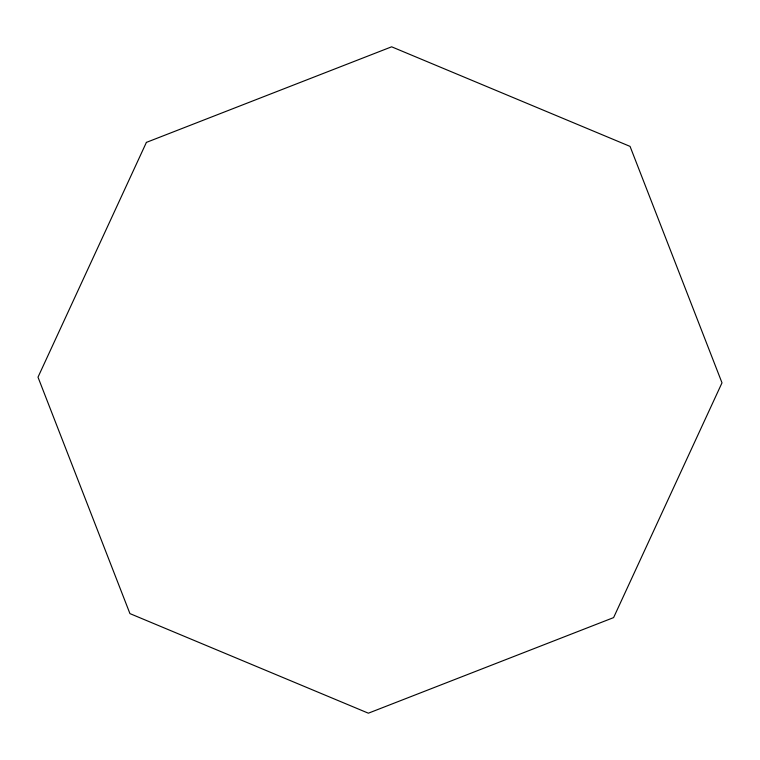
<?xml version="1.0" encoding="UTF-8"?>
<svg xmlns="http://www.w3.org/2000/svg" width="760" height="760" viewBox="0 0 760 760"><rect width="100%" height="100%" fill="white"/><g stroke="black" fill="none" stroke-linecap="round" stroke-linejoin="round"><path stroke-width="1.14" d="M146.395 142.395L38 377.169L129.941 613.605L368.362 713.193L613.605 617.605L722 382.831L630.059 146.395L391.637 46.806L146.395 142.395"/></g></svg>
